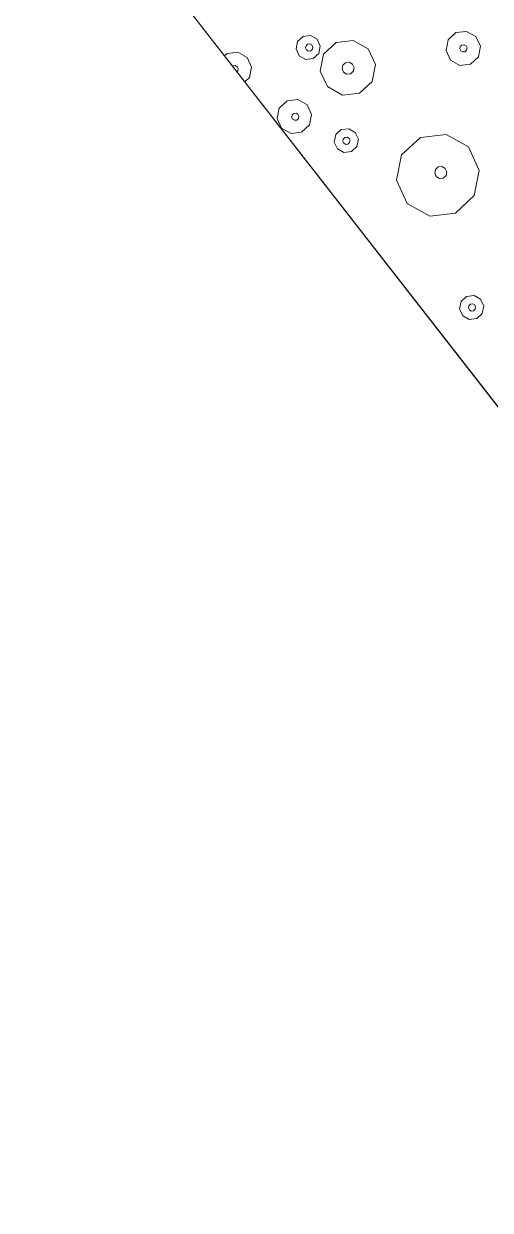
# Model space of a CAD drawing. Header units: metres. Extents: x -2858 to 512, y -1995 to 1252.
# Drawn here: x -576.16 to -574.01, y 416.47 to 421.95 of the extents above; entities that cross this region are included whole.
import ezdxf
from ezdxf.lldxf.tags import DXFTag

# ---------------------------------------------------------------- set-up
doc = ezdxf.new("R2010")
doc.units = ezdxf.units.M
doc.layers.add('Calque commun', color=7, linetype='Continuous')
doc.layers.add('Calque11', color=7, linetype='Continuous')
tags = doc.linetypes.add('HIDDENX2', pattern=[0.75, 0.5, -0.25]).pattern_tags.tags
tags[6:7] = [DXFTag(74, 4), DXFTag(75, 0), DXFTag(340, '0'), DXFTag(46, 1.0), DXFTag(50, 0.0), DXFTag(44, 0.0), DXFTag(45, 0.0)]
tags[4:5] = [DXFTag(74, 4), DXFTag(75, 0), DXFTag(340, '0'), DXFTag(46, 1.0), DXFTag(50, 0.0), DXFTag(44, 0.0), DXFTag(45, 0.0)]

# ---------------------------------------------------------------- blocks, each defined once
blk = doc.blocks.new('geometrebondepartleger')
at = {"layer": 'Calque11', "color": 7, "linetype": 'Continuous', "lineweight": 9}
blk.add_line((150.3457, 147.4392, 79), (130.1803, 35.9078, 79), dxfattribs=at)
blk = doc.blocks.new('pattern')
at = {"layer": 'Calque commun', "color": 54, "linetype": 'Continuous', "lineweight": 9}
for p, q in [((63.9594, 48.1222), (63.9732, 48.154)), ((63.9732, 48.154), (64.003, 48.1716)), ((64.003, 48.1716), (64.0374, 48.1683)), ((64.0374, 48.1683), (64.0634, 48.1454)), ((63.9669, 48.0884), (63.9594, 48.1222)), ((63.9972, 48.1194), (64.0013, 48.1289)), ((63.9994, 48.1092), (63.9972, 48.1194)), ((64.0072, 48.1024), (63.9994, 48.1092)), ((64.0013, 48.1289), (64.0102, 48.1342)), ((64.0176, 48.1014), (64.0072, 48.1024)), ((64.0102, 48.1342), (64.0206, 48.1332)), ((64.0265, 48.1067), (64.0176, 48.1014)), ((64.0206, 48.1332), (64.0284, 48.1263)), ((64.0306, 48.1162), (64.0265, 48.1067)), ((64.0284, 48.1263), (64.0306, 48.1162)), ((64.0709, 48.1116), (64.0571, 48.0799)), ((64.0634, 48.1454), (64.0709, 48.1116)), ((63.9929, 48.0655), (63.9669, 48.0884)), ((64.0273, 48.0623), (63.9929, 48.0655)), ((64.0571, 48.0799), (64.0273, 48.0623)), ((63.5204, 47.721), (63.6226, 47.7813)), ((63.6226, 47.7813), (63.7407, 47.7701)), ((63.7407, 47.7701), (63.8297, 47.6915)), ((63.4732, 47.6121), (63.5204, 47.721)), ((63.8297, 47.6915), (63.8555, 47.5757)), ((63.499, 47.4963), (63.4732, 47.6121)), ((63.6185, 47.5979), (63.6254, 47.6138)), ((63.6254, 47.6138), (63.6403, 47.6226)), ((63.6403, 47.6226), (63.6575, 47.6209)), ((63.6575, 47.6209), (63.6705, 47.6095)), ((63.6705, 47.6095), (63.6742, 47.5926)), ((63.6222, 47.581), (63.6185, 47.5979)), ((63.6352, 47.5696), (63.6222, 47.581)), ((63.6524, 47.5679), (63.6352, 47.5696)), ((63.6673, 47.5767), (63.6524, 47.5679)), ((63.6742, 47.5926), (63.6673, 47.5767)), ((63.8555, 47.5757), (63.8083, 47.4668)), ((63.5879, 47.4178), (63.499, 47.4963)), ((63.8083, 47.4668), (63.7061, 47.4065)), ((63.7061, 47.4065), (63.5879, 47.4178)), ((63.0711, 47.2983), (63.0907, 47.3436)), ((63.0907, 47.3436), (63.1333, 47.3688)), ((63.1333, 47.3688), (63.1825, 47.3641)), ((63.1825, 47.3641), (63.2196, 47.3314)), ((63.0818, 47.25), (63.0711, 47.2983)), ((63.1333, 47.2931), (63.1374, 47.3027)), ((63.1355, 47.283), (63.1333, 47.2931)), ((63.1433, 47.2761), (63.1355, 47.283)), ((63.1374, 47.3027), (63.1463, 47.3079)), ((63.1463, 47.3079), (63.1567, 47.307)), ((63.1626, 47.2804), (63.1536, 47.2752)), ((63.1567, 47.307), (63.1645, 47.3001)), ((63.1667, 47.29), (63.1626, 47.2804)), ((63.1645, 47.3001), (63.1667, 47.29)), ((63.2304, 47.2831), (63.2107, 47.2377)), ((63.2196, 47.3314), (63.2304, 47.2831)), ((63.1189, 47.2173), (63.0818, 47.25)), ((63.1536, 47.2752), (63.1433, 47.2761)), ((63.2107, 47.2377), (63.1681, 47.2126)), ((63.7851, 47.2101), (63.8149, 47.2276)), ((63.8149, 47.2276), (63.8493, 47.2244)), ((63.8493, 47.2244), (63.8753, 47.2015)), ((63.1681, 47.2126), (63.1189, 47.2173)), ((63.7713, 47.1783), (63.7851, 47.2101)), ((63.7788, 47.1445), (63.7713, 47.1783)), ((63.8107, 47.1756), (63.8149, 47.1851)), ((63.813, 47.1654), (63.8107, 47.1756)), ((63.8149, 47.1851), (63.8238, 47.1904)), ((63.8238, 47.1904), (63.8341, 47.1894)), ((63.8341, 47.1894), (63.8419, 47.1825)), ((63.8442, 47.1724), (63.84, 47.1628)), ((63.8419, 47.1825), (63.8442, 47.1724)), ((63.8828, 47.1677), (63.869, 47.1359)), ((63.8753, 47.2015), (63.8828, 47.1677)), ((63.8048, 47.1216), (63.7788, 47.1445)), ((63.8392, 47.1183), (63.8048, 47.1216)), ((63.8208, 47.1585), (63.813, 47.1654)), ((63.8311, 47.1576), (63.8208, 47.1585)), ((63.84, 47.1628), (63.8311, 47.1576)), ((63.869, 47.1359), (63.8392, 47.1183)), ((63.4763, 47.039), (63.5444, 47.0792)), ((63.5444, 47.0792), (63.6232, 47.0717)), ((63.6232, 47.0717), (63.6825, 47.0194)), ((63.4449, 46.9664), (63.4763, 47.039)), ((63.6825, 47.0194), (63.6997, 46.9422)), ((63.4621, 46.8892), (63.4449, 46.9664)), ((63.5451, 46.9587), (63.552, 46.9746)), ((63.5489, 46.9419), (63.5451, 46.9587)), ((63.552, 46.9746), (63.5669, 46.9834)), ((63.5669, 46.9834), (63.5841, 46.9818)), ((63.5841, 46.9818), (63.5971, 46.9703)), ((63.6008, 46.9534), (63.594, 46.9376)), ((63.5971, 46.9703), (63.6008, 46.9534)), ((63.8244, 46.928), (63.8441, 46.9734)), ((63.8441, 46.9734), (63.8866, 46.9985)), ((63.8866, 46.9985), (63.9358, 46.9938)), ((63.9358, 46.9938), (63.9729, 46.9611)), ((63.9729, 46.9611), (63.9837, 46.9128)), ((63.5618, 46.9304), (63.5489, 46.9419)), ((63.5791, 46.9288), (63.5618, 46.9304)), ((63.594, 46.9376), (63.5791, 46.9288)), ((63.6997, 46.9422), (63.6682, 46.8696)), ((63.8351, 46.8797), (63.8244, 46.928)), ((63.8853, 46.9258), (63.8894, 46.9353)), ((63.8875, 46.9157), (63.8853, 46.9258)), ((63.8953, 46.9088), (63.8875, 46.9157)), ((63.8894, 46.9353), (63.8984, 46.9406)), ((63.9057, 46.9078), (63.8953, 46.9088)), ((63.8984, 46.9406), (63.9087, 46.9396)), ((63.9146, 46.9131), (63.9057, 46.9078)), ((63.9087, 46.9396), (63.9165, 46.9328)), ((63.9187, 46.9226), (63.9146, 46.9131)), ((63.9165, 46.9328), (63.9187, 46.9226)), ((63.9837, 46.9128), (63.964, 46.8675)), ((63.5214, 46.8369), (63.4621, 46.8892)), ((63.6682, 46.8696), (63.6001, 46.8293)), ((63.8722, 46.847), (63.8351, 46.8797)), ((63.9214, 46.8423), (63.8722, 46.847)), ((63.964, 46.8675), (63.9214, 46.8423)), ((63.6001, 46.8293), (63.5214, 46.8369)), ((63.5689, 46.7608), (63.5827, 46.7925)), ((63.5827, 46.7925), (63.6125, 46.8101)), ((63.6125, 46.8101), (63.6469, 46.8068)), ((63.6469, 46.8068), (63.6729, 46.7839)), ((63.5764, 46.727), (63.5689, 46.7608)), ((63.6045, 46.7604), (63.6087, 46.7699)), ((63.6068, 46.7503), (63.6045, 46.7604)), ((63.6146, 46.7434), (63.6068, 46.7503)), ((63.6087, 46.7699), (63.6176, 46.7752)), ((63.6249, 46.7424), (63.6146, 46.7434)), ((63.6176, 46.7752), (63.6279, 46.7742)), ((63.6339, 46.7477), (63.6249, 46.7424)), ((63.6279, 46.7742), (63.6357, 46.7674)), ((63.638, 46.7572), (63.6339, 46.7477)), ((63.6357, 46.7674), (63.638, 46.7572)), ((63.6804, 46.7502), (63.6666, 46.7184)), ((63.6729, 46.7839), (63.6804, 46.7502)), ((63.6024, 46.7041), (63.5764, 46.727)), ((63.6368, 46.7008), (63.6024, 46.7041)), ((63.6666, 46.7184), (63.6368, 46.7008)), ((63.8463, 46.5762), (63.866, 46.6215)), ((63.866, 46.6215), (63.9086, 46.6467)), ((63.9086, 46.6467), (63.9378, 46.6439)), ((63.8571, 46.5279), (63.8463, 46.5762)), ((63.9085, 46.571), (63.9126, 46.5806)), ((63.9108, 46.5609), (63.9085, 46.571)), ((63.9126, 46.5806), (63.9216, 46.5858)), ((63.9216, 46.5858), (63.9272, 46.5853)), ((63.8941, 46.4952), (63.8571, 46.5279)), ((63.9185, 46.554), (63.9108, 46.5609)), ((63.9215, 46.5538), (63.9185, 46.554)), ((63.9106, 46.4936), (63.8941, 46.4952))]:
    blk.add_line(p, q, dxfattribs=at)
at = {"layer": 'Calque commun', "color": 7, "linetype": 'Continuous', "lineweight": 9}
mesh = blk.add_polyface(dxfattribs=at)
corners = [(70.8497, 113.5412), (53.8349, 19.1692), (74.7282, 106.3237), (76.0435, 113.5984), (74.769, 106.1763), (58.8077, 18.2701), (114.1703, 105.207), (114.1703, 98.5387)]
mesh.append_faces([[corners[k] for k in face] for face in [(3, 4, 6)]], dxfattribs={"vtx0": -1, "vtx1": -1, "color": 7})
mesh.append_faces([[corners[k] for k in face] for face in [(3, 2, 4)]], dxfattribs={"vtx0": -1, "vtx2": -1, "color": 7})
mesh.append_faces([[corners[k] for k in face] for face in [(5, 2, 1)]], dxfattribs={"vtx1": -1, "color": 7})
mesh.append_faces([[corners[k] for k in face] for face in [(0, 1, 2), (3, 0, 2)]], dxfattribs={"vtx1": -1, "vtx2": -1, "color": 7})
mesh.append_faces([[corners[k] for k in face] for face in [(4, 7, 6)]], dxfattribs={"vtx2": -1, "color": 7})

msp = doc.modelspace()

# ---------------------------------------------------------------- linework, layer by layer
at = {"layer": 'Calque commun', "color": 3, "linetype": 'HIDDENX2', "lineweight": 18, "extrusion": (0, 0, -1)}
for centre, radius, start, end in [((492.6784, 547.6026), 120.3746, 259.883419, 322.052272), ((494.5277, 544.1418), 162.6468, 258.823451, 321.396966), ((494.5277, 544.1418), 162.6468, 258.823451, 321.396966), ((494.5277, 544.1418), 162.6468, 258.823451, 321.396966)]:
    msp.add_arc(centre, radius, start, end, dxfattribs=at)

# ---------------------------------------------------------------- block references
at = {"layer": 'Calque commun', "color": 0, "linetype": 'ByBlock', "lineweight": -2, "rotation": 228.1617603435354}
for name, p in [('geometrebondepartleger', (-528.8356, 560.3039)), ('pattern', (-567.2453, 500.4263))]:
    msp.add_blockref(name, p, dxfattribs=at)

doc.saveas('drawing.dxf')
